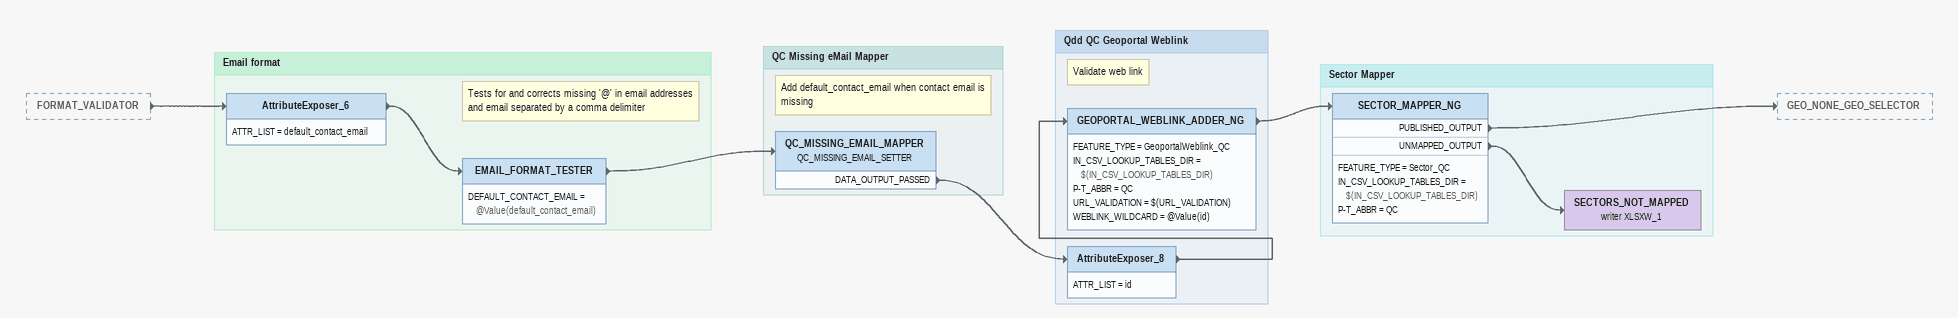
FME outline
FORMAT_VALIDATOR [outside]
    -> AttributeExposer_6

Bookmark: Email format
AttributeExposer_6
    ATTR_LIST = default_contact_email
    -> EMAIL_FORMAT_TESTER
Note: Tests for and corrects missing '@' in email addresses and email separated by a comma delimiter
EMAIL_FORMAT_TESTER
    DEFAULT_CONTACT_EMAIL = @Value(default_contact_email)
    -> QC_MISSING_EMAIL_MAPPER

Bookmark: QC Missing eMail Mapper
Note: Add default_contact_email when contact email is missing
QC_MISSING_EMAIL_MAPPER: QC_MISSING_EMAIL_SETTER
    DATA_OUTPUT_PASSED -> AttributeExposer_8

Bookmark: Qdd QC Geoportal Weblink
AttributeExposer_8
    ATTR_LIST = id
    -> GEOPORTAL_WEBLINK_ADDER_NG
Note: Validate web link
GEOPORTAL_WEBLINK_ADDER_NG
    FEATURE_TYPE = GeoportalWeblink_QC
    IN_CSV_LOOKUP_TABLES_DIR = $(IN_CSV_LOOKUP_TABLES_DIR)
    P-T_ABBR = QC
    URL_VALIDATION = $(URL_VALIDATION)
    WEBLINK_WILDCARD = @Value(id)
    -> SECTOR_MAPPER_NG

Bookmark: Sector Mapper
SECTOR_MAPPER_NG
    FEATURE_TYPE = Sector_QC
    IN_CSV_LOOKUP_TABLES_DIR = $(IN_CSV_LOOKUP_TABLES_DIR)
    P-T_ABBR = QC
    PUBLISHED_OUTPUT -> GEO_NONE_GEO_SELECTOR
    UNMAPPED_OUTPUT -> SECTORS_NOT_MAPPED (writer XLSXW_1)
SECTORS_NOT_MAPPED (writer XLSXW_1)
